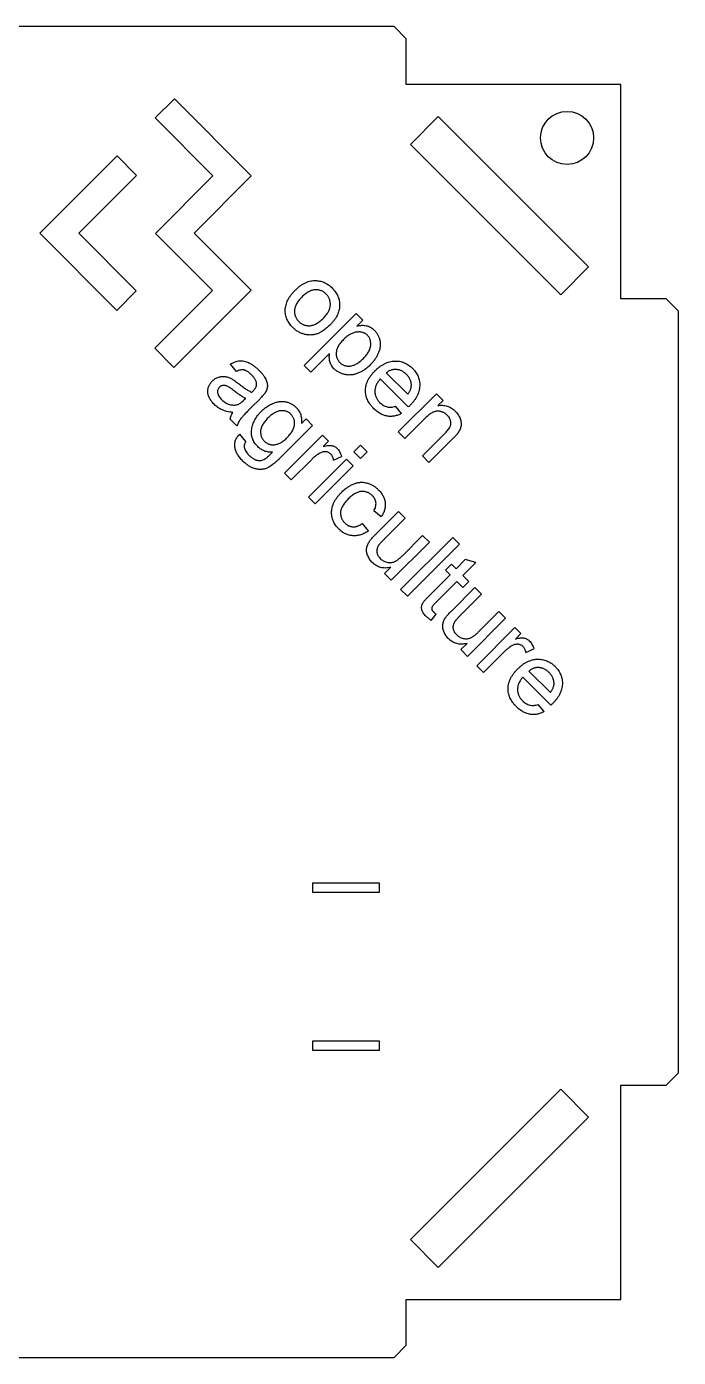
# Model space of a CAD drawing. Header units: millimetres. Extents: x -259 to 644, y -180 to 116.
# Drawn here: x 226.9 to 281.4, y -55.6 to 55.6 of the extents above; entities that cross this region are included whole.
import ezdxf

# ---------------------------------------------------------------- set-up
doc = ezdxf.new("R2010")
doc.units = ezdxf.units.MM

msp = doc.modelspace()

# ---------------------------------------------------------------- linework, layer by layer
at = {"color": 7, "linetype": 'Continuous', "lineweight": 25}
for p, q in [((257.65, 55.63), (193.96, 55.63)), ((258.67, 54.61), (257.65, 55.63)), ((258.67, 50.8), (258.67, 54.61)), ((276.61, 50.8), (258.67, 50.8)), ((276.61, 32.86), (276.61, 50.8)), ((237.66, 47.99), (239.27, 49.6)), ((239.27, 49.6), (245.71, 43.15)), ((242.5, 43.14), (237.66, 47.99)), ((261.35, 48.12), (259.02, 45.78)), ((273.92, 35.54), (261.35, 48.12)), ((259.02, 45.78), (271.59, 33.21)), ((228.02, 38.35), (234.48, 44.81)), ((234.48, 44.81), (236.1, 43.19)), ((236.1, 43.19), (231.27, 38.35)), ((237.69, 38.33), (242.5, 43.14)), ((245.71, 43.15), (240.92, 38.36)), ((234.47, 31.9), (228.02, 38.35)), ((231.27, 38.35), (236.09, 33.53)), ((242.46, 33.56), (237.69, 38.33)), ((240.92, 38.36), (245.7, 33.58)), ((271.59, 33.21), (273.92, 35.54)), ((236.09, 33.53), (234.47, 31.9)), ((237.63, 28.74), (242.46, 33.56)), ((245.7, 33.58), (239.24, 27.13)), ((280.42, 32.86), (276.61, 32.86)), ((281.43, 31.85), (280.42, 32.86)), ((254.48, 31.65), (250.12, 27.29)), ((255.04, 31.09), (254.48, 31.65)), ((281.43, -31.85), (281.43, 31.85)), ((254.54, 30.58), (255.04, 31.09)), ((239.24, 27.13), (237.63, 28.74)), ((250.68, 26.73), (252.26, 28.3)), ((243.95, 27.4), (244.45, 26.78)), ((250.12, 27.29), (250.68, 26.73)), ((256.5, 26.17), (258.84, 23.83)), ((258.79, 24.89), (257, 26.67)), ((245.24, 24.55), (245.07, 24.39)), ((245.73, 23.81), (246.41, 24.49)), ((261.19, 24.94), (258, 21.76)), ((261.75, 24.38), (261.19, 24.94)), ((258.27, 23.28), (257.77, 23.89)), ((261.3, 23.94), (261.75, 24.38)), ((243.95, 22.81), (244.51, 22.26)), ((248.13, 19.58), (250.84, 22.29)), ((250.29, 22.85), (249.9, 22.46)), ((250.84, 22.29), (250.29, 22.85)), ((258.56, 21.2), (260.27, 22.91)), ((245.26, 20.95), (244.75, 21.56)), ((251.66, 21.47), (248.48, 18.29)), ((252.17, 20.97), (251.66, 21.47)), ((258, 21.76), (258.56, 21.2)), ((261.92, 21.65), (260.02, 19.75)), ((251.72, 20.53), (252.17, 20.97)), ((254.85, 20.63), (254.29, 20.08)), ((254.29, 20.08), (254.85, 19.52)), ((255.41, 20.08), (254.85, 20.63)), ((254.85, 19.52), (255.41, 20.08)), ((260.57, 19.19), (262.52, 21.14)), ((249.04, 17.73), (250.73, 19.42)), ((253.67, 19.46), (250.49, 16.28)), ((252.59, 19.39), (253.25, 19.7)), ((254.23, 18.9), (253.67, 19.46)), ((260.02, 19.75), (260.57, 19.19)), ((248.48, 18.29), (249.04, 17.73)), ((251.05, 15.72), (254.23, 18.9)), ((250.49, 16.28), (251.05, 15.72)), ((255.96, 15.16), (256.58, 14.66)), ((258.03, 15.1), (256.07, 13.14)), ((256.86, 12.81), (258.59, 14.54)), ((258.59, 14.54), (258.03, 15.1)), ((255.52, 13.48), (255.01, 14.1)), ((257.42, 9.35), (260.6, 12.53)), ((262.56, 12.92), (258.2, 8.56)), ((260.04, 13.09), (258.37, 11.42)), ((258.76, 8.01), (263.12, 12.36)), ((260.6, 12.53), (260.04, 13.09)), ((263.12, 12.36), (262.56, 12.92)), ((257.38, 10.43), (256.86, 9.91)), ((262.45, 10.69), (261.94, 10.19)), ((261.94, 10.19), (262.34, 9.79)), ((262.84, 10.3), (262.45, 10.69)), ((263.61, 11.07), (262.84, 10.3)), ((263.4, 9.74), (264.49, 10.83)), ((264.49, 10.83), (263.61, 11.07)), ((256.86, 9.91), (257.42, 9.35)), ((262.34, 9.79), (260.55, 8.01)), ((261.09, 7.43), (262.89, 9.24)), ((262.89, 9.24), (263.4, 8.73)), ((263.9, 9.24), (263.4, 9.74)), ((263.4, 8.73), (263.9, 9.24)), ((258.2, 8.56), (258.76, 8.01)), ((264.4, 8.73), (262.44, 6.77)), ((263.23, 6.44), (264.96, 8.17)), ((264.96, 8.17), (264.4, 8.73)), ((266.41, 6.72), (264.74, 5.05)), ((266.97, 6.16), (266.41, 6.72)), ((260.76, 5.99), (261.18, 6.51)), ((263.79, 2.98), (266.97, 6.16)), ((267.76, 5.38), (264.57, 2.19)), ((268.26, 4.88), (267.76, 5.38)), ((267.81, 4.43), (268.26, 4.88)), ((263.75, 4.06), (263.23, 3.54)), ((263.23, 3.54), (263.79, 2.98)), ((268.68, 3.3), (269.34, 3.61)), ((265.13, 1.64), (266.82, 3.33)), ((264.57, 2.19), (265.13, 1.64)), ((268.43, 1.24), (270.77, -1.1)), ((270.72, -0.04), (268.93, 1.75)), ((270.2, -1.64), (269.71, -1.04)), ((250.84, -15.98), (250.84, -16.74)), ((256.43, -15.98), (250.84, -15.98)), ((256.43, -16.74), (256.43, -15.98)), ((250.84, -16.74), (256.43, -16.74)), ((256.43, -29.19), (250.84, -29.19)), ((250.84, -29.19), (250.84, -29.95)), ((250.84, -29.95), (256.43, -29.95)), ((256.43, -29.95), (256.43, -29.19)), ((280.42, -32.86), (281.43, -31.85)), ((271.59, -33.21), (259.02, -45.78)), ((273.92, -35.54), (271.59, -33.21)), ((276.61, -32.86), (280.42, -32.86)), ((276.61, -50.8), (276.61, -32.86)), ((261.35, -48.12), (273.92, -35.54)), ((259.02, -45.78), (261.35, -48.12)), ((258.67, -50.8), (276.61, -50.8)), ((258.67, -54.61), (258.67, -50.8)), ((193.96, -55.63), (257.65, -55.63)), ((257.65, -55.63), (258.67, -54.61))]:
    msp.add_line(p, q, dxfattribs=at)
msp.add_circle((272.12, 46.32), 2.22, dxfattribs=at)
for points, knots in [([(249.18, 30.47), (249.13, 30.53), (249.02, 30.63), (248.89, 30.8), (248.78, 30.98), (248.69, 31.17), (248.62, 31.35), (248.57, 31.55), (248.55, 31.75), (248.54, 31.95), (248.56, 32.16), (248.61, 32.36), (248.67, 32.57), (248.76, 32.77), (248.88, 32.98), (249.02, 33.18), (249.18, 33.38), (249.31, 33.51), (249.37, 33.58)], [0, 0, 0, 0, 0.063917, 0.125103, 0.184167, 0.242087, 0.298594, 0.354794, 0.411846, 0.469665, 0.528424, 0.587979, 0.649017, 0.712546, 0.778767, 0.848339, 0.922072, 1, 1, 1, 1]), ([(249.37, 33.58), (249.44, 33.64), (249.58, 33.78), (249.8, 33.96), (250.02, 34.1), (250.25, 34.22), (250.47, 34.31), (250.7, 34.37), (250.92, 34.4), (251.07, 34.4), (251.15, 34.39)], [0, 0, 0, 0, 0.148743, 0.287828, 0.419547, 0.543761, 0.661832, 0.776707, 0.888407, 1, 1, 1, 1]), ([(251.97, 33.27), (251.94, 33.3), (251.87, 33.36), (251.77, 33.44), (251.66, 33.5), (251.55, 33.55), (251.43, 33.59), (251.3, 33.61), (251.18, 33.63), (251.04, 33.63), (250.91, 33.61), (250.77, 33.58), (250.63, 33.53), (250.49, 33.46), (250.35, 33.37), (250.21, 33.27), (250.07, 33.15), (249.98, 33.06), (249.93, 33.02)], [0, 0, 0, 0, 0.057572, 0.113525, 0.16803, 0.221442, 0.274791, 0.328993, 0.38456, 0.441418, 0.500218, 0.560953, 0.623845, 0.690365, 0.760623, 0.835647, 0.915291, 1, 1, 1, 1]), ([(251.15, 34.39), (251.21, 34.39), (251.33, 34.38), (251.51, 34.34), (251.69, 34.29), (251.86, 34.22), (252.02, 34.13), (252.18, 34.03), (252.33, 33.91), (252.43, 33.82), (252.47, 33.77)], [0, 0, 0, 0, 0.124302, 0.246336, 0.367599, 0.489098, 0.612371, 0.737766, 0.866431, 1, 1, 1, 1]), ([(252.47, 33.77), (252.52, 33.72), (252.62, 33.61), (252.75, 33.44), (252.86, 33.27), (252.95, 33.08), (253.02, 32.9), (253.07, 32.7), (253.09, 32.5), (253.1, 32.3), (253.08, 32.09), (253.04, 31.89), (252.98, 31.68), (252.89, 31.48), (252.78, 31.28), (252.65, 31.09), (252.5, 30.9), (252.38, 30.78), (252.32, 30.71)], [0, 0, 0, 0, 0.064148, 0.125517, 0.185171, 0.243479, 0.301291, 0.358638, 0.417072, 0.476329, 0.536519, 0.596593, 0.65777, 0.720728, 0.785986, 0.853812, 0.925134, 1, 1, 1, 1]), ([(249.93, 33.02), (249.89, 32.97), (249.8, 32.88), (249.68, 32.74), (249.58, 32.6), (249.49, 32.46), (249.42, 32.32), (249.37, 32.18), (249.34, 32.04), (249.32, 31.9), (249.32, 31.77), (249.33, 31.64), (249.36, 31.52), (249.4, 31.4), (249.45, 31.29), (249.51, 31.18), (249.59, 31.07), (249.65, 31.01), (249.68, 30.98)], [0, 0, 0, 0, 0.085097, 0.164606, 0.239503, 0.309642, 0.37605, 0.439316, 0.500402, 0.559102, 0.616243, 0.671376, 0.725487, 0.778745, 0.832255, 0.886667, 0.942526, 1, 1, 1, 1]), ([(251.74, 31.25), (251.78, 31.29), (251.86, 31.38), (251.98, 31.52), (252.08, 31.66), (252.16, 31.79), (252.23, 31.93), (252.27, 32.07), (252.31, 32.21), (252.32, 32.34), (252.32, 32.48), (252.31, 32.6), (252.29, 32.73), (252.25, 32.85), (252.2, 32.96), (252.14, 33.07), (252.06, 33.17), (252, 33.23), (251.97, 33.27)], [0, 0, 0, 0, 0.083105, 0.161625, 0.235488, 0.305082, 0.370932, 0.434377, 0.495152, 0.555043, 0.613396, 0.669678, 0.724129, 0.778165, 0.832455, 0.88662, 0.942226, 1, 1, 1, 1]), ([(249.68, 30.98), (249.71, 30.94), (249.77, 30.88), (249.88, 30.81), (249.99, 30.74), (250.1, 30.69), (250.22, 30.66), (250.34, 30.63), (250.47, 30.62), (250.61, 30.62), (250.74, 30.64), (250.88, 30.67), (251.02, 30.73), (251.16, 30.8), (251.3, 30.88), (251.45, 30.99), (251.59, 31.11), (251.69, 31.2), (251.74, 31.25)], [0, 0, 0, 0, 0.056523, 0.111526, 0.165405, 0.218028, 0.271137, 0.324849, 0.379912, 0.436632, 0.495316, 0.555676, 0.618956, 0.686371, 0.757016, 0.832923, 0.913948, 1, 1, 1, 1]), ([(252.32, 30.71), (252.27, 30.67), (252.17, 30.57), (252.02, 30.44), (251.88, 30.32), (251.74, 30.22), (251.59, 30.13), (251.46, 30.05), (251.32, 29.98), (251.19, 29.93), (251.05, 29.9), (250.92, 29.87), (250.79, 29.85), (250.65, 29.84), (250.52, 29.85), (250.39, 29.86), (250.25, 29.88), (250.07, 29.93), (249.86, 30), (249.61, 30.13), (249.38, 30.28), (249.25, 30.41), (249.18, 30.47)], [0, 0, 0, 0, 0.058698, 0.114042, 0.166463, 0.216071, 0.262728, 0.306876, 0.348818, 0.388675, 0.427002, 0.46511, 0.502535, 0.539692, 0.577048, 0.61431, 0.652436, 0.690862, 0.76791, 0.844221, 0.92114, 1, 1, 1, 1]), ([(255.42, 29.82), (255.39, 29.84), (255.34, 29.9), (255.24, 29.96), (255.14, 30.01), (255.04, 30.05), (254.92, 30.08), (254.8, 30.1), (254.68, 30.1), (254.54, 30.09), (254.4, 30.07), (254.27, 30.04), (254.13, 29.98), (253.99, 29.91), (253.84, 29.83), (253.7, 29.72), (253.56, 29.6), (253.47, 29.52), (253.42, 29.47)], [0, 0, 0, 0, 0.050444, 0.099952, 0.149303, 0.199282, 0.250831, 0.304376, 0.360545, 0.420245, 0.482114, 0.545406, 0.611336, 0.680764, 0.753935, 0.830984, 0.91292, 1, 1, 1, 1]), ([(254.54, 30.58), (254.61, 30.6), (254.75, 30.63), (254.96, 30.66), (255.15, 30.65), (255.33, 30.63), (255.51, 30.58), (255.68, 30.5), (255.84, 30.4), (255.93, 30.31), (255.98, 30.26)], [0, 0, 0, 0, 0.142752, 0.274991, 0.399104, 0.515806, 0.629763, 0.74682, 0.869311, 1, 1, 1, 1]), ([(255.98, 30.26), (256.01, 30.23), (256.08, 30.16), (256.16, 30.06), (256.24, 29.95), (256.3, 29.84), (256.36, 29.73), (256.4, 29.61), (256.44, 29.49), (256.47, 29.36), (256.48, 29.23), (256.49, 29.11), (256.49, 28.98), (256.48, 28.85), (256.46, 28.72), (256.43, 28.59), (256.38, 28.45), (256.31, 28.28), (256.21, 28.06), (256.05, 27.81), (255.87, 27.56), (255.72, 27.42), (255.65, 27.34)], [0, 0, 0, 0, 0.041203, 0.081467, 0.120975, 0.160015, 0.19849, 0.236878, 0.27539, 0.314119, 0.353124, 0.391859, 0.430776, 0.470125, 0.510115, 0.550945, 0.593136, 0.636047, 0.723881, 0.813411, 0.905206, 1, 1, 1, 1]), ([(253.42, 29.47), (253.38, 29.42), (253.29, 29.33), (253.17, 29.19), (253.07, 29.05), (252.98, 28.92), (252.92, 28.78), (252.86, 28.65), (252.83, 28.52), (252.81, 28.39), (252.81, 28.27), (252.81, 28.15), (252.83, 28.03), (252.86, 27.93), (252.91, 27.82), (252.96, 27.73), (253.03, 27.63), (253.08, 27.58), (253.1, 27.55)], [0, 0, 0, 0, 0.08984, 0.173759, 0.252048, 0.32508, 0.394029, 0.45878, 0.520013, 0.579323, 0.636061, 0.690475, 0.743136, 0.794214, 0.844878, 0.895855, 0.947393, 1, 1, 1, 1]), ([(255.09, 27.89), (255.13, 27.94), (255.22, 28.03), (255.34, 28.17), (255.44, 28.31), (255.52, 28.44), (255.59, 28.58), (255.64, 28.71), (255.68, 28.84), (255.7, 28.97), (255.71, 29.1), (255.7, 29.22), (255.68, 29.34), (255.65, 29.44), (255.61, 29.55), (255.56, 29.64), (255.5, 29.74), (255.44, 29.79), (255.42, 29.82)], [0, 0, 0, 0, 0.088589, 0.171833, 0.249457, 0.322939, 0.391793, 0.456973, 0.519382, 0.579517, 0.63742, 0.692556, 0.745354, 0.796638, 0.847154, 0.897673, 0.948028, 1, 1, 1, 1]), ([(252.62, 27.03), (252.58, 27.07), (252.5, 27.16), (252.4, 27.31), (252.32, 27.46), (252.27, 27.63), (252.24, 27.8), (252.23, 27.97), (252.23, 28.14), (252.25, 28.25), (252.26, 28.3)], [0, 0, 0, 0, 0.132584, 0.259373, 0.384368, 0.509557, 0.634315, 0.757395, 0.878203, 1, 1, 1, 1]), ([(253.1, 27.55), (253.13, 27.52), (253.19, 27.47), (253.28, 27.4), (253.38, 27.35), (253.49, 27.3), (253.6, 27.28), (253.72, 27.25), (253.84, 27.25), (253.97, 27.25), (254.1, 27.27), (254.24, 27.31), (254.37, 27.36), (254.51, 27.43), (254.65, 27.52), (254.8, 27.63), (254.94, 27.75), (255.04, 27.84), (255.09, 27.89)], [0, 0, 0, 0, 0.052073, 0.103097, 0.153325, 0.203136, 0.254125, 0.306368, 0.360644, 0.417574, 0.47702, 0.538803, 0.603778, 0.672846, 0.746409, 0.825605, 0.909656, 1, 1, 1, 1]), ([(243.95, 27.4), (244.02, 27.44), (244.14, 27.51), (244.34, 27.6), (244.53, 27.66), (244.72, 27.69), (244.91, 27.69), (245.11, 27.67), (245.31, 27.61), (245.52, 27.52), (245.73, 27.41), (245.94, 27.26), (246.14, 27.1), (246.28, 26.97), (246.34, 26.9)], [0, 0, 0, 0, 0.085106, 0.164334, 0.238081, 0.308283, 0.378105, 0.450848, 0.528549, 0.612377, 0.70145, 0.795476, 0.894773, 1, 1, 1, 1]), ([(245.74, 26.5), (245.71, 26.53), (245.65, 26.58), (245.57, 26.66), (245.48, 26.73), (245.4, 26.78), (245.32, 26.83), (245.25, 26.87), (245.17, 26.9), (245.08, 26.93), (244.95, 26.94), (244.79, 26.92), (244.62, 26.87), (244.51, 26.81), (244.45, 26.78)], [0, 0, 0, 0, 0.085169, 0.164526, 0.23825, 0.306568, 0.370591, 0.429568, 0.48447, 0.53559, 0.637203, 0.745721, 0.865335, 1, 1, 1, 1]), ([(246.34, 26.9), (246.41, 26.84), (246.53, 26.71), (246.69, 26.52), (246.82, 26.33), (246.92, 26.15), (246.99, 25.98), (247.03, 25.82), (247.06, 25.67), (247.06, 25.53), (247.03, 25.39), (246.99, 25.26), (246.94, 25.12), (246.88, 25.04), (246.86, 24.99)], [0, 0, 0, 0, 0.127694, 0.243353, 0.347727, 0.441816, 0.526583, 0.602845, 0.672134, 0.735791, 0.797791, 0.861774, 0.928538, 1, 1, 1, 1]), ([(255.65, 27.34), (255.57, 27.26), (255.41, 27.11), (255.16, 26.92), (254.89, 26.76), (254.66, 26.66), (254.47, 26.59), (254.33, 26.55), (254.19, 26.52), (254.06, 26.51), (253.92, 26.5), (253.78, 26.5), (253.65, 26.52), (253.47, 26.55), (253.26, 26.62), (253.02, 26.72), (252.81, 26.86), (252.68, 26.97), (252.62, 27.03)], [0, 0, 0, 0, 0.097925, 0.191646, 0.282512, 0.371144, 0.414575, 0.456775, 0.498077, 0.538595, 0.578616, 0.618597, 0.658265, 0.698162, 0.77647, 0.85204, 0.925885, 1, 1, 1, 1]), ([(255.93, 23.72), (255.87, 23.78), (255.77, 23.89), (255.63, 24.07), (255.51, 24.25), (255.41, 24.44), (255.34, 24.64), (255.29, 24.84), (255.26, 25.04), (255.26, 25.24), (255.27, 25.45), (255.31, 25.66), (255.38, 25.86), (255.46, 26.06), (255.58, 26.26), (255.71, 26.46), (255.87, 26.66), (255.99, 26.78), (256.05, 26.84)], [0, 0, 0, 0, 0.067349, 0.131656, 0.193072, 0.252501, 0.310702, 0.368226, 0.425476, 0.483439, 0.542056, 0.60114, 0.661029, 0.722861, 0.787419, 0.854501, 0.925347, 1, 1, 1, 1]), ([(256.05, 26.84), (256.11, 26.91), (256.24, 27.03), (256.44, 27.19), (256.65, 27.33), (256.85, 27.45), (257.06, 27.54), (257.27, 27.61), (257.48, 27.65), (257.69, 27.67), (257.9, 27.67), (258.11, 27.65), (258.3, 27.6), (258.5, 27.53), (258.68, 27.44), (258.86, 27.33), (259.03, 27.2), (259.14, 27.1), (259.2, 27.05)], [0, 0, 0, 0, 0.077019, 0.149548, 0.218714, 0.284923, 0.348159, 0.409728, 0.469839, 0.529421, 0.588276, 0.64579, 0.702469, 0.75939, 0.816748, 0.875621, 0.936482, 1, 1, 1, 1]), ([(258.69, 26.55), (258.66, 26.58), (258.6, 26.63), (258.5, 26.71), (258.4, 26.78), (258.29, 26.84), (258.19, 26.89), (258.08, 26.92), (257.96, 26.95), (257.85, 26.96), (257.73, 26.97), (257.62, 26.96), (257.51, 26.94), (257.4, 26.91), (257.3, 26.87), (257.19, 26.82), (257.09, 26.75), (257.03, 26.7), (257, 26.67)], [0, 0, 0, 0, 0.068917, 0.135551, 0.199737, 0.262622, 0.324497, 0.386093, 0.447413, 0.509197, 0.570922, 0.630837, 0.690156, 0.749787, 0.809726, 0.87092, 0.934593, 1, 1, 1, 1]), ([(259.2, 27.05), (259.25, 26.99), (259.35, 26.89), (259.47, 26.72), (259.58, 26.55), (259.67, 26.37), (259.73, 26.18), (259.78, 25.99), (259.8, 25.79), (259.8, 25.58), (259.78, 25.37), (259.74, 25.17), (259.67, 24.96), (259.58, 24.76), (259.47, 24.56), (259.33, 24.36), (259.17, 24.16), (259.05, 24.03), (258.99, 23.97)], [0, 0, 0, 0, 0.062833, 0.122965, 0.181629, 0.238832, 0.295294, 0.352167, 0.409491, 0.468424, 0.528358, 0.588554, 0.650248, 0.713671, 0.780262, 0.849536, 0.922652, 1, 1, 1, 1]), ([(242.59, 24.06), (242.55, 24.1), (242.47, 24.19), (242.37, 24.31), (242.28, 24.44), (242.21, 24.57), (242.15, 24.7), (242.11, 24.83), (242.08, 24.96), (242.07, 25.09), (242.07, 25.22), (242.09, 25.34), (242.11, 25.46), (242.15, 25.58), (242.21, 25.69), (242.28, 25.8), (242.36, 25.91), (242.42, 25.97), (242.45, 26.01)], [0, 0, 0, 0, 0.078668, 0.152594, 0.222863, 0.289895, 0.354043, 0.415825, 0.476257, 0.535647, 0.59403, 0.651213, 0.707464, 0.763721, 0.820383, 0.878679, 0.938165, 1, 1, 1, 1]), ([(242.45, 26.01), (242.49, 26.04), (242.56, 26.11), (242.69, 26.2), (242.83, 26.28), (242.97, 26.33), (243.12, 26.36), (243.26, 26.38), (243.4, 26.39), (243.55, 26.37), (243.69, 26.34), (243.82, 26.29), (243.96, 26.24), (244.05, 26.19), (244.09, 26.17)], [0, 0, 0, 0, 0.090112, 0.177281, 0.262877, 0.348059, 0.432222, 0.513208, 0.593481, 0.672827, 0.752511, 0.833621, 0.91551, 1, 1, 1, 1]), ([(244.22, 25.21), (244.17, 25.26), (244.06, 25.34), (243.92, 25.44), (243.79, 25.51), (243.69, 25.57), (243.59, 25.61), (243.5, 25.63), (243.41, 25.63), (243.33, 25.63), (243.25, 25.61), (243.17, 25.58), (243.1, 25.53), (243.06, 25.5), (243.04, 25.48)], [0, 0, 0, 0, 0.157179, 0.290109, 0.398882, 0.483917, 0.555629, 0.624345, 0.689665, 0.753686, 0.816545, 0.877604, 0.938134, 1, 1, 1, 1]), ([(244.09, 26.17), (244.13, 26.15), (244.21, 26.1), (244.33, 26.01), (244.48, 25.91), (244.58, 25.83), (244.63, 25.79)], [0, 0, 0, 0, 0.18881, 0.417458, 0.688497, 1, 1, 1, 1]), ([(244.63, 25.79), (244.69, 25.75), (244.8, 25.66), (244.96, 25.54), (245.11, 25.43), (245.26, 25.33), (245.39, 25.25), (245.51, 25.17), (245.63, 25.11), (245.7, 25.07), (245.74, 25.05)], [0, 0, 0, 0, 0.161961, 0.31289, 0.454014, 0.584335, 0.703729, 0.812669, 0.911079, 1, 1, 1, 1]), ([(246.15, 25.75), (246.15, 25.78), (246.14, 25.84), (246.12, 25.94), (246.08, 26.03), (246.04, 26.12), (245.98, 26.22), (245.91, 26.31), (245.83, 26.41), (245.77, 26.47), (245.74, 26.5)], [0, 0, 0, 0, 0.10497, 0.21464, 0.328561, 0.446665, 0.573274, 0.706537, 0.848573, 1, 1, 1, 1]), ([(245.87, 25.18), (245.89, 25.2), (245.94, 25.25), (246, 25.33), (246.05, 25.4), (246.09, 25.47), (246.12, 25.54), (246.14, 25.61), (246.16, 25.68), (246.15, 25.73), (246.15, 25.75)], [0, 0, 0, 0, 0.157694, 0.30275, 0.438168, 0.564705, 0.681763, 0.791831, 0.896524, 1, 1, 1, 1]), ([(256.5, 26.17), (256.46, 26.13), (256.39, 26.05), (256.3, 25.92), (256.22, 25.79), (256.15, 25.66), (256.1, 25.53), (256.07, 25.39), (256.05, 25.26), (256.04, 25.13), (256.05, 25), (256.07, 24.88), (256.1, 24.76), (256.14, 24.64), (256.2, 24.53), (256.27, 24.42), (256.35, 24.31), (256.41, 24.25), (256.44, 24.21)], [0, 0, 0, 0, 0.076544, 0.14975, 0.218877, 0.285093, 0.348758, 0.410223, 0.470846, 0.530375, 0.589524, 0.646869, 0.704273, 0.760838, 0.818485, 0.876946, 0.93729, 1, 1, 1, 1]), ([(259.1, 25.61), (259.1, 25.65), (259.09, 25.74), (259.08, 25.86), (259.04, 25.99), (259, 26.11), (258.94, 26.22), (258.87, 26.34), (258.79, 26.44), (258.72, 26.51), (258.69, 26.55)], [0, 0, 0, 0, 0.123705, 0.245276, 0.365222, 0.485953, 0.60841, 0.734801, 0.864924, 1, 1, 1, 1]), ([(258.79, 24.89), (258.81, 24.92), (258.86, 24.98), (258.92, 25.07), (258.97, 25.16), (259.02, 25.25), (259.05, 25.34), (259.08, 25.43), (259.09, 25.52), (259.09, 25.58), (259.1, 25.61)], [0, 0, 0, 0, 0.148165, 0.289694, 0.422377, 0.548462, 0.667394, 0.782966, 0.892721, 1, 1, 1, 1]), ([(243.04, 25.48), (243.01, 25.45), (242.96, 25.39), (242.9, 25.27), (242.88, 25.15), (242.88, 25.01), (242.92, 24.87), (242.99, 24.72), (243.09, 24.58), (243.18, 24.49), (243.22, 24.44)], [0, 0, 0, 0, 0.106191, 0.208708, 0.313361, 0.426462, 0.548004, 0.681596, 0.831457, 1, 1, 1, 1]), ([(245.24, 24.55), (245.2, 24.56), (245.13, 24.6), (245.03, 24.66), (244.91, 24.72), (244.79, 24.8), (244.66, 24.89), (244.52, 24.99), (244.37, 25.1), (244.27, 25.17), (244.22, 25.21)], [0, 0, 0, 0, 0.091169, 0.192402, 0.302457, 0.421923, 0.552321, 0.691338, 0.841219, 1, 1, 1, 1]), ([(245.74, 25.05), (245.75, 25.07), (245.78, 25.09), (245.82, 25.13), (245.85, 25.16), (245.86, 25.17), (245.87, 25.18)], [0, 0, 0, 0, 0.35568, 0.644278, 0.859095, 1, 1, 1, 1]), ([(246.86, 24.99), (246.83, 24.96), (246.78, 24.89), (246.68, 24.78), (246.56, 24.64), (246.46, 24.54), (246.41, 24.49)], [0, 0, 0, 0, 0.171461, 0.394486, 0.669995, 1, 1, 1, 1]), ([(244.17, 23.37), (244.09, 23.38), (243.92, 23.4), (243.68, 23.45), (243.46, 23.51), (243.26, 23.59), (243.08, 23.68), (242.91, 23.79), (242.74, 23.92), (242.64, 24.01), (242.59, 24.06)], [0, 0, 0, 0, 0.149631, 0.288282, 0.415682, 0.534026, 0.647897, 0.762563, 0.879642, 1, 1, 1, 1]), ([(243.22, 24.44), (243.27, 24.39), (243.37, 24.3), (243.53, 24.19), (243.7, 24.1), (243.88, 24.04), (244.05, 24), (244.23, 23.99), (244.39, 23.99), (244.49, 24.02), (244.55, 24.03)], [0, 0, 0, 0, 0.140553, 0.275516, 0.406786, 0.536132, 0.661649, 0.779376, 0.890775, 1, 1, 1, 1]), ([(243.95, 22.81), (243.96, 22.86), (243.97, 22.96), (244.02, 23.11), (244.09, 23.24), (244.15, 23.33), (244.17, 23.37)], [0, 0, 0, 0, 0.245651, 0.491848, 0.74177, 1, 1, 1, 1]), ([(245.73, 23.81), (245.67, 23.75), (245.56, 23.64), (245.4, 23.48), (245.27, 23.34), (245.15, 23.21), (245.04, 23.1), (244.95, 22.99), (244.88, 22.91), (244.8, 22.81), (244.72, 22.7), (244.64, 22.56), (244.57, 22.41), (244.53, 22.31), (244.51, 22.26)], [0, 0, 0, 0, 0.121744, 0.232308, 0.332328, 0.421205, 0.50015, 0.567993, 0.625354, 0.671656, 0.753768, 0.835272, 0.91738, 1, 1, 1, 1]), ([(244.55, 24.03), (244.59, 24.04), (244.67, 24.07), (244.8, 24.15), (244.94, 24.26), (245.02, 24.34), (245.07, 24.39)], [0, 0, 0, 0, 0.201655, 0.433631, 0.697639, 1, 1, 1, 1]), ([(246.25, 20.52), (246.2, 20.57), (246.1, 20.67), (245.98, 20.84), (245.88, 21.01), (245.8, 21.19), (245.75, 21.38), (245.72, 21.57), (245.72, 21.77), (245.74, 21.97), (245.78, 22.17), (245.83, 22.37), (245.91, 22.56), (246, 22.75), (246.1, 22.93), (246.23, 23.11), (246.37, 23.28), (246.47, 23.39), (246.52, 23.45)], [0, 0, 0, 0, 0.065867, 0.128685, 0.189084, 0.247609, 0.305854, 0.364102, 0.423069, 0.484676, 0.54689, 0.608985, 0.671393, 0.734415, 0.798163, 0.863503, 0.9308, 1, 1, 1, 1]), ([(246.52, 23.45), (246.6, 23.52), (246.75, 23.66), (246.99, 23.84), (247.25, 24), (247.47, 24.11), (247.65, 24.18), (247.78, 24.22), (247.92, 24.25), (248.05, 24.28), (248.18, 24.29), (248.31, 24.29), (248.43, 24.29), (248.56, 24.27), (248.69, 24.24), (248.81, 24.21), (248.93, 24.16), (249.04, 24.1), (249.15, 24.04), (249.26, 23.96), (249.37, 23.88), (249.43, 23.81), (249.46, 23.78)], [0, 0, 0, 0, 0.094889, 0.186845, 0.276296, 0.364827, 0.408275, 0.450178, 0.491047, 0.531067, 0.570434, 0.609344, 0.647782, 0.686225, 0.724378, 0.762475, 0.800601, 0.839164, 0.877937, 0.917607, 0.958335, 1, 1, 1, 1]), ([(249.02, 23.22), (248.99, 23.25), (248.94, 23.3), (248.84, 23.37), (248.75, 23.42), (248.64, 23.46), (248.53, 23.49), (248.42, 23.51), (248.3, 23.52), (248.17, 23.51), (248.05, 23.5), (247.92, 23.46), (247.79, 23.41), (247.65, 23.34), (247.52, 23.26), (247.39, 23.16), (247.25, 23.05), (247.17, 22.97), (247.12, 22.93)], [0, 0, 0, 0, 0.05397, 0.106282, 0.15763, 0.209055, 0.26168, 0.314666, 0.37028, 0.428289, 0.488489, 0.550642, 0.615318, 0.683127, 0.755581, 0.832213, 0.913396, 1, 1, 1, 1]), ([(249.46, 23.78), (249.51, 23.74), (249.59, 23.65), (249.69, 23.5), (249.78, 23.35), (249.84, 23.19), (249.89, 23.01), (249.91, 22.84), (249.91, 22.65), (249.9, 22.52), (249.9, 22.46)], [0, 0, 0, 0, 0.127411, 0.251224, 0.371451, 0.491533, 0.613231, 0.736879, 0.86552, 1, 1, 1, 1]), ([(258.27, 23.28), (258.22, 23.26), (258.12, 23.21), (257.97, 23.15), (257.83, 23.1), (257.68, 23.07), (257.53, 23.05), (257.38, 23.04), (257.23, 23.04), (257.08, 23.06), (256.93, 23.1), (256.78, 23.14), (256.63, 23.2), (256.49, 23.28), (256.35, 23.37), (256.2, 23.47), (256.06, 23.59), (255.97, 23.68), (255.93, 23.72)], [0, 0, 0, 0, 0.063569, 0.125054, 0.184918, 0.244012, 0.302255, 0.360345, 0.418404, 0.477229, 0.536985, 0.597496, 0.658795, 0.722217, 0.787735, 0.855726, 0.926092, 1, 1, 1, 1]), ([(256.44, 24.21), (256.49, 24.17), (256.58, 24.08), (256.74, 23.97), (256.9, 23.89), (257.06, 23.83), (257.23, 23.8), (257.41, 23.8), (257.59, 23.83), (257.71, 23.87), (257.77, 23.89)], [0, 0, 0, 0, 0.137043, 0.264653, 0.386741, 0.503854, 0.62031, 0.73976, 0.86545, 1, 1, 1, 1]), ([(258.99, 23.97), (258.97, 23.95), (258.92, 23.9), (258.87, 23.85), (258.84, 23.83)], [0, 0, 0, 0, 0.414608, 1, 1, 1, 1]), ([(262.12, 23.12), (262.09, 23.15), (262.03, 23.2), (261.94, 23.27), (261.85, 23.33), (261.75, 23.38), (261.65, 23.42), (261.55, 23.45), (261.44, 23.47), (261.33, 23.48), (261.21, 23.48), (261.09, 23.46), (260.96, 23.41), (260.83, 23.35), (260.7, 23.27), (260.56, 23.17), (260.41, 23.04), (260.32, 22.95), (260.27, 22.91)], [0, 0, 0, 0, 0.05474, 0.107494, 0.159432, 0.210592, 0.261398, 0.312429, 0.36439, 0.41773, 0.472461, 0.530716, 0.592905, 0.660261, 0.734487, 0.815792, 0.903972, 1, 1, 1, 1]), ([(261.3, 23.94), (261.37, 23.95), (261.51, 23.97), (261.71, 23.98), (261.9, 23.95), (262.09, 23.91), (262.27, 23.83), (262.45, 23.74), (262.62, 23.62), (262.72, 23.52), (262.77, 23.47)], [0, 0, 0, 0, 0.128951, 0.252973, 0.373396, 0.492638, 0.612688, 0.736276, 0.865056, 1, 1, 1, 1]), ([(262.77, 23.47), (262.82, 23.42), (262.9, 23.33), (263.01, 23.18), (263.11, 23.03), (263.18, 22.86), (263.23, 22.7), (263.26, 22.54), (263.27, 22.39), (263.26, 22.24), (263.22, 22.1), (263.17, 21.96), (263.1, 21.82), (263.05, 21.73), (263.02, 21.69)], [0, 0, 0, 0, 0.096432, 0.190028, 0.28182, 0.372899, 0.460187, 0.541381, 0.618426, 0.691795, 0.765068, 0.840083, 0.918225, 1, 1, 1, 1]), ([(247.12, 22.93), (247.07, 22.88), (246.98, 22.78), (246.86, 22.64), (246.75, 22.5), (246.67, 22.36), (246.59, 22.22), (246.54, 22.09), (246.5, 21.96), (246.48, 21.83), (246.48, 21.71), (246.49, 21.59), (246.51, 21.47), (246.54, 21.36), (246.58, 21.26), (246.64, 21.16), (246.71, 21.07), (246.76, 21.01), (246.79, 20.98)], [0, 0, 0, 0, 0.09101, 0.17615, 0.255236, 0.328587, 0.397193, 0.46159, 0.522212, 0.580132, 0.635479, 0.688554, 0.740729, 0.791381, 0.842169, 0.893307, 0.946116, 1, 1, 1, 1]), ([(248.72, 21.29), (248.77, 21.33), (248.85, 21.42), (248.97, 21.56), (249.07, 21.69), (249.15, 21.83), (249.22, 21.96), (249.27, 22.1), (249.3, 22.23), (249.32, 22.36), (249.32, 22.49), (249.32, 22.61), (249.3, 22.73), (249.27, 22.84), (249.22, 22.94), (249.17, 23.04), (249.1, 23.14), (249.05, 23.19), (249.02, 23.22)], [0, 0, 0, 0, 0.086689, 0.167491, 0.243906, 0.316245, 0.383866, 0.448834, 0.51089, 0.570764, 0.628881, 0.684679, 0.738386, 0.790804, 0.842533, 0.894012, 0.946467, 1, 1, 1, 1]), ([(261.92, 21.65), (261.97, 21.7), (262.06, 21.79), (262.18, 21.94), (262.27, 22.07), (262.34, 22.19), (262.38, 22.3), (262.4, 22.42), (262.41, 22.54), (262.38, 22.66), (262.35, 22.79), (262.29, 22.91), (262.21, 23.02), (262.15, 23.09), (262.12, 23.12)], [0, 0, 0, 0, 0.125533, 0.234129, 0.327094, 0.405164, 0.474844, 0.543682, 0.613556, 0.686418, 0.761263, 0.83768, 0.916901, 1, 1, 1, 1]), ([(245, 19.31), (244.95, 19.35), (244.87, 19.44), (244.75, 19.59), (244.64, 19.73), (244.55, 19.88), (244.47, 20.02), (244.41, 20.17), (244.37, 20.32), (244.33, 20.47), (244.32, 20.62), (244.32, 20.76), (244.35, 20.91), (244.39, 21.05), (244.45, 21.18), (244.53, 21.31), (244.63, 21.44), (244.71, 21.52), (244.75, 21.56)], [0, 0, 0, 0, 0.075524, 0.147988, 0.217123, 0.28342, 0.347045, 0.40854, 0.468608, 0.527724, 0.585115, 0.641568, 0.696727, 0.752944, 0.810102, 0.870024, 0.933086, 1, 1, 1, 1]), ([(246.79, 20.98), (246.82, 20.95), (246.88, 20.9), (246.97, 20.83), (247.07, 20.77), (247.18, 20.73), (247.29, 20.69), (247.4, 20.67), (247.52, 20.67), (247.64, 20.67), (247.77, 20.69), (247.9, 20.72), (248.03, 20.77), (248.17, 20.84), (248.31, 20.93), (248.44, 21.03), (248.59, 21.15), (248.68, 21.24), (248.72, 21.29)], [0, 0, 0, 0, 0.054394, 0.107062, 0.158294, 0.209563, 0.26092, 0.313269, 0.367269, 0.423522, 0.481877, 0.542587, 0.607297, 0.675484, 0.748437, 0.826609, 0.910369, 1, 1, 1, 1]), ([(263.02, 21.69), (263.01, 21.67), (262.98, 21.64), (262.94, 21.58), (262.89, 21.52), (262.83, 21.46), (262.76, 21.39), (262.69, 21.31), (262.61, 21.22), (262.55, 21.17), (262.52, 21.14)], [0, 0, 0, 0, 0.079515, 0.17013, 0.275678, 0.394386, 0.526238, 0.669757, 0.828207, 1, 1, 1, 1]), ([(245.26, 20.95), (245.23, 20.91), (245.18, 20.83), (245.13, 20.71), (245.1, 20.58), (245.11, 20.5), (245.12, 20.46)], [0, 0, 0, 0, 0.277555, 0.528551, 0.766362, 1, 1, 1, 1]), ([(245.12, 20.46), (245.13, 20.4), (245.16, 20.29), (245.25, 20.12), (245.37, 19.96), (245.46, 19.85), (245.51, 19.8)], [0, 0, 0, 0, 0.217924, 0.453424, 0.711804, 1, 1, 1, 1]), ([(247.49, 20.06), (247.43, 20.05), (247.31, 20.05), (247.14, 20.06), (246.97, 20.09), (246.81, 20.14), (246.66, 20.21), (246.52, 20.29), (246.38, 20.39), (246.29, 20.47), (246.25, 20.52)], [0, 0, 0, 0, 0.13145, 0.258182, 0.380811, 0.502297, 0.623433, 0.745773, 0.870824, 1, 1, 1, 1]), ([(246.84, 19.48), (246.86, 19.49), (246.9, 19.51), (246.96, 19.56), (247.03, 19.61), (247.1, 19.68), (247.19, 19.76), (247.28, 19.85), (247.38, 19.95), (247.46, 20.02), (247.49, 20.06)], [0, 0, 0, 0, 0.069872, 0.154554, 0.254522, 0.371181, 0.504744, 0.653787, 0.818383, 1, 1, 1, 1]), ([(252.35, 19.89), (252.32, 19.92), (252.26, 19.97), (252.16, 20.03), (252.06, 20.07), (251.94, 20.09), (251.82, 20.09), (251.7, 20.07), (251.57, 20.03), (251.49, 19.99), (251.45, 19.97)], [0, 0, 0, 0, 0.118284, 0.234785, 0.35109, 0.472603, 0.597603, 0.724666, 0.858177, 1, 1, 1, 1]), ([(251.72, 20.53), (251.8, 20.54), (251.94, 20.58), (252.13, 20.61), (252.3, 20.62), (252.44, 20.61), (252.57, 20.57), (252.68, 20.52), (252.78, 20.46), (252.84, 20.4), (252.87, 20.38)], [0, 0, 0, 0, 0.189659, 0.351368, 0.488406, 0.600965, 0.701615, 0.799895, 0.898952, 1, 1, 1, 1]), ([(252.87, 20.38), (252.91, 20.33), (253, 20.24), (253.1, 20.08), (253.19, 19.9), (253.22, 19.77), (253.25, 19.7)], [0, 0, 0, 0, 0.235779, 0.477896, 0.732141, 1, 1, 1, 1]), ([(248.13, 19.58), (248.07, 19.52), (247.96, 19.41), (247.79, 19.25), (247.63, 19.11), (247.47, 18.99), (247.33, 18.89), (247.19, 18.8), (247.06, 18.73), (246.94, 18.68), (246.83, 18.65), (246.71, 18.63), (246.59, 18.61), (246.47, 18.61), (246.35, 18.61), (246.23, 18.62), (246.1, 18.65), (245.98, 18.68), (245.85, 18.72), (245.73, 18.77), (245.6, 18.84), (245.48, 18.91), (245.36, 19), (245.24, 19.09), (245.12, 19.19), (245.04, 19.27), (245, 19.31)], [0, 0, 0, 0, 0.068405, 0.131781, 0.190186, 0.243735, 0.292164, 0.33602, 0.375429, 0.410331, 0.443056, 0.475833, 0.50841, 0.541004, 0.574059, 0.607797, 0.642361, 0.677726, 0.714069, 0.751292, 0.789411, 0.828501, 0.869144, 0.911143, 0.954616, 1, 1, 1, 1]), ([(245.51, 19.8), (245.54, 19.77), (245.6, 19.71), (245.69, 19.64), (245.78, 19.57), (245.87, 19.51), (245.95, 19.46), (246.04, 19.42), (246.12, 19.39), (246.23, 19.37), (246.37, 19.35), (246.53, 19.36), (246.69, 19.41), (246.79, 19.45), (246.84, 19.48)], [0, 0, 0, 0, 0.083429, 0.162952, 0.236926, 0.307596, 0.374169, 0.43753, 0.497245, 0.554896, 0.665759, 0.774599, 0.884897, 1, 1, 1, 1]), ([(251.45, 19.97), (251.39, 19.94), (251.26, 19.86), (251.08, 19.73), (250.9, 19.59), (250.79, 19.48), (250.73, 19.42)], [0, 0, 0, 0, 0.23826, 0.483736, 0.736379, 1, 1, 1, 1]), ([(252.59, 19.39), (252.58, 19.44), (252.56, 19.54), (252.5, 19.68), (252.44, 19.8), (252.38, 19.86), (252.35, 19.89)], [0, 0, 0, 0, 0.273331, 0.527147, 0.767135, 1, 1, 1, 1]), ([(253.24, 16.68), (253.28, 16.72), (253.37, 16.81), (253.5, 16.92), (253.63, 17.03), (253.76, 17.12), (253.9, 17.21), (254.03, 17.28), (254.17, 17.35), (254.3, 17.41), (254.44, 17.46), (254.58, 17.5), (254.72, 17.52), (254.85, 17.53), (254.99, 17.54), (255.12, 17.53), (255.26, 17.5), (255.44, 17.46), (255.65, 17.38), (255.9, 17.26), (256.13, 17.1), (256.26, 16.98), (256.33, 16.91)], [0, 0, 0, 0, 0.05069, 0.100064, 0.147868, 0.194213, 0.239564, 0.283798, 0.326868, 0.369348, 0.410747, 0.451432, 0.490875, 0.5299, 0.568726, 0.607396, 0.646183, 0.685355, 0.76375, 0.841544, 0.919958, 1, 1, 1, 1]), ([(255.83, 16.41), (255.8, 16.44), (255.74, 16.5), (255.63, 16.58), (255.53, 16.64), (255.41, 16.69), (255.3, 16.73), (255.18, 16.76), (255.05, 16.77), (254.93, 16.77), (254.79, 16.75), (254.66, 16.72), (254.53, 16.66), (254.39, 16.59), (254.25, 16.51), (254.1, 16.4), (253.96, 16.28), (253.86, 16.19), (253.82, 16.14)], [0, 0, 0, 0, 0.058404, 0.114116, 0.168121, 0.221308, 0.27397, 0.326971, 0.380563, 0.435826, 0.492677, 0.552436, 0.61499, 0.68168, 0.753091, 0.830004, 0.912192, 1, 1, 1, 1]), ([(256.33, 16.91), (256.37, 16.87), (256.45, 16.79), (256.56, 16.66), (256.65, 16.52), (256.73, 16.39), (256.8, 16.25), (256.85, 16.11), (256.89, 15.96), (256.91, 15.82), (256.92, 15.67), (256.91, 15.52), (256.89, 15.38), (256.86, 15.23), (256.81, 15.09), (256.75, 14.94), (256.67, 14.8), (256.61, 14.7), (256.58, 14.66)], [0, 0, 0, 0, 0.070795, 0.138932, 0.203763, 0.266772, 0.328277, 0.388476, 0.447704, 0.506488, 0.565368, 0.623845, 0.682428, 0.742426, 0.803497, 0.866801, 0.93206, 1, 1, 1, 1]), ([(253.04, 13.62), (252.99, 13.67), (252.89, 13.78), (252.75, 13.95), (252.64, 14.12), (252.56, 14.3), (252.49, 14.49), (252.45, 14.68), (252.42, 14.88), (252.42, 15.08), (252.44, 15.28), (252.48, 15.49), (252.55, 15.69), (252.64, 15.89), (252.76, 16.09), (252.9, 16.29), (253.06, 16.49), (253.18, 16.62), (253.24, 16.68)], [0, 0, 0, 0, 0.06395, 0.125495, 0.184553, 0.242023, 0.298544, 0.354978, 0.411633, 0.469612, 0.528372, 0.587935, 0.649204, 0.712555, 0.778766, 0.848384, 0.922231, 1, 1, 1, 1]), ([(253.82, 16.14), (253.77, 16.09), (253.68, 16), (253.55, 15.85), (253.44, 15.71), (253.36, 15.56), (253.28, 15.43), (253.23, 15.29), (253.19, 15.16), (253.17, 15.03), (253.17, 14.9), (253.18, 14.78), (253.21, 14.66), (253.24, 14.55), (253.29, 14.44), (253.36, 14.34), (253.43, 14.23), (253.49, 14.17), (253.52, 14.14)], [0, 0, 0, 0, 0.089979, 0.173225, 0.251077, 0.323991, 0.391278, 0.454508, 0.514103, 0.570985, 0.625463, 0.678222, 0.730659, 0.782214, 0.83454, 0.887841, 0.94284, 1, 1, 1, 1]), ([(255.96, 15.16), (256, 15.22), (256.06, 15.32), (256.11, 15.5), (256.14, 15.66), (256.14, 15.83), (256.1, 15.99), (256.04, 16.14), (255.95, 16.28), (255.87, 16.37), (255.83, 16.41)], [0, 0, 0, 0, 0.142673, 0.272872, 0.395848, 0.514823, 0.631947, 0.750668, 0.871295, 1, 1, 1, 1]), ([(255.52, 13.48), (255.47, 13.45), (255.36, 13.37), (255.2, 13.28), (255.04, 13.2), (254.88, 13.14), (254.71, 13.1), (254.55, 13.07), (254.38, 13.05), (254.22, 13.06), (254.05, 13.08), (253.89, 13.11), (253.74, 13.16), (253.59, 13.22), (253.44, 13.3), (253.3, 13.39), (253.16, 13.5), (253.08, 13.58), (253.04, 13.62)], [0, 0, 0, 0, 0.070384, 0.13825, 0.204012, 0.267116, 0.329234, 0.390183, 0.450776, 0.511503, 0.571643, 0.631313, 0.690549, 0.750142, 0.810188, 0.871619, 0.934859, 1, 1, 1, 1]), ([(253.52, 14.14), (253.55, 14.11), (253.59, 14.07), (253.68, 14), (253.76, 13.95), (253.84, 13.9), (253.93, 13.87), (254.02, 13.84), (254.11, 13.82), (254.21, 13.81), (254.3, 13.8), (254.4, 13.82), (254.5, 13.84), (254.6, 13.87), (254.7, 13.91), (254.81, 13.96), (254.91, 14.02), (254.98, 14.07), (255.01, 14.1)], [0, 0, 0, 0, 0.063436, 0.125047, 0.185165, 0.242744, 0.299945, 0.356986, 0.413675, 0.470983, 0.529005, 0.58841, 0.649227, 0.712623, 0.77912, 0.848934, 0.922015, 1, 1, 1, 1]), ([(255.83, 10.82), (255.79, 10.86), (255.71, 10.95), (255.6, 11.1), (255.51, 11.26), (255.44, 11.43), (255.38, 11.59), (255.35, 11.75), (255.34, 11.9), (255.36, 12.05), (255.39, 12.19), (255.44, 12.33), (255.51, 12.47), (255.57, 12.56), (255.6, 12.61)], [0, 0, 0, 0, 0.09511, 0.1887, 0.279949, 0.371965, 0.460002, 0.542325, 0.617985, 0.69031, 0.762645, 0.837842, 0.91649, 1, 1, 1, 1]), ([(255.6, 12.61), (255.62, 12.64), (255.68, 12.72), (255.79, 12.84), (255.92, 12.99), (256.02, 13.09), (256.07, 13.14)], [0, 0, 0, 0, 0.182726, 0.409284, 0.682193, 1, 1, 1, 1]), ([(256.86, 12.81), (256.83, 12.78), (256.76, 12.71), (256.67, 12.62), (256.59, 12.54), (256.52, 12.46), (256.46, 12.39), (256.41, 12.33), (256.37, 12.27), (256.34, 12.24), (256.33, 12.22)], [0, 0, 0, 0, 0.177577, 0.339578, 0.487627, 0.618617, 0.737253, 0.839084, 0.92699, 1, 1, 1, 1]), ([(256.33, 12.22), (256.31, 12.18), (256.26, 12.09), (256.22, 11.96), (256.2, 11.82), (256.21, 11.68), (256.24, 11.55), (256.3, 11.41), (256.38, 11.29), (256.45, 11.21), (256.49, 11.17)], [0, 0, 0, 0, 0.127061, 0.247818, 0.366315, 0.486962, 0.607686, 0.732228, 0.861457, 1, 1, 1, 1]), ([(256.49, 11.17), (256.53, 11.13), (256.61, 11.06), (256.74, 10.97), (256.89, 10.9), (257.05, 10.85), (257.21, 10.82), (257.37, 10.82), (257.53, 10.84), (257.65, 10.88), (257.75, 10.93), (257.83, 10.97), (257.91, 11.03), (258, 11.09), (258.09, 11.16), (258.18, 11.24), (258.27, 11.32), (258.34, 11.39), (258.37, 11.42)], [0, 0, 0, 0, 0.075378, 0.150351, 0.225313, 0.302006, 0.377711, 0.450638, 0.522768, 0.59564, 0.634385, 0.675862, 0.720787, 0.769214, 0.821436, 0.877455, 0.93675, 1, 1, 1, 1]), ([(257.38, 10.43), (257.3, 10.41), (257.16, 10.38), (256.94, 10.36), (256.73, 10.37), (256.53, 10.41), (256.34, 10.47), (256.16, 10.56), (255.99, 10.68), (255.89, 10.77), (255.83, 10.82)], [0, 0, 0, 0, 0.139155, 0.269619, 0.394116, 0.514627, 0.632916, 0.752307, 0.873444, 1, 1, 1, 1]), ([(260.32, 6.33), (260.28, 6.38), (260.2, 6.47), (260.09, 6.6), (260.02, 6.73), (259.97, 6.86), (259.95, 6.98), (259.94, 7.1), (259.96, 7.21), (259.98, 7.31), (260.02, 7.38), (260.06, 7.45), (260.11, 7.52), (260.17, 7.6), (260.25, 7.69), (260.34, 7.79), (260.44, 7.9), (260.51, 7.97), (260.55, 8.01)], [0, 0, 0, 0, 0.094739, 0.17968, 0.254281, 0.321548, 0.383481, 0.44215, 0.499061, 0.555241, 0.586739, 0.624995, 0.669536, 0.721939, 0.780294, 0.846552, 0.919585, 1, 1, 1, 1]), ([(261.09, 7.43), (261.05, 7.39), (260.99, 7.33), (260.91, 7.25), (260.86, 7.18), (260.82, 7.11), (260.8, 7.02), (260.8, 6.94), (260.82, 6.87), (260.85, 6.82), (260.89, 6.77), (260.93, 6.73), (260.94, 6.72)], [0, 0, 0, 0, 0.169408, 0.305685, 0.409488, 0.481481, 0.593209, 0.706112, 0.767619, 0.83543, 0.913029, 1, 1, 1, 1]), ([(260.94, 6.72), (260.96, 6.7), (260.99, 6.67), (261.04, 6.62), (261.11, 6.57), (261.15, 6.53), (261.18, 6.51)], [0, 0, 0, 0, 0.20274, 0.437539, 0.704573, 1, 1, 1, 1]), ([(261.97, 6.24), (261.99, 6.27), (262.05, 6.35), (262.16, 6.47), (262.29, 6.62), (262.39, 6.72), (262.44, 6.77)], [0, 0, 0, 0, 0.182726, 0.409284, 0.682193, 1, 1, 1, 1]), ([(260.76, 5.99), (260.72, 6.02), (260.64, 6.07), (260.52, 6.16), (260.41, 6.24), (260.35, 6.3), (260.32, 6.33)], [0, 0, 0, 0, 0.275333, 0.532913, 0.773608, 1, 1, 1, 1]), ([(262.21, 4.45), (262.16, 4.49), (262.08, 4.58), (261.97, 4.73), (261.88, 4.89), (261.81, 5.06), (261.75, 5.22), (261.72, 5.38), (261.71, 5.53), (261.73, 5.68), (261.76, 5.82), (261.81, 5.96), (261.88, 6.1), (261.94, 6.19), (261.97, 6.24)], [0, 0, 0, 0, 0.09511, 0.1887, 0.279949, 0.371965, 0.460002, 0.542325, 0.617985, 0.69031, 0.762645, 0.837842, 0.91649, 1, 1, 1, 1]), ([(262.7, 5.85), (262.68, 5.81), (262.63, 5.72), (262.59, 5.59), (262.57, 5.45), (262.58, 5.31), (262.61, 5.18), (262.67, 5.04), (262.75, 4.92), (262.82, 4.84), (262.86, 4.8)], [0, 0, 0, 0, 0.127061, 0.247818, 0.366315, 0.486962, 0.607686, 0.732228, 0.861457, 1, 1, 1, 1]), ([(263.23, 6.44), (263.2, 6.41), (263.13, 6.34), (263.04, 6.25), (262.96, 6.17), (262.89, 6.09), (262.83, 6.02), (262.78, 5.96), (262.74, 5.9), (262.71, 5.87), (262.7, 5.85)], [0, 0, 0, 0, 0.177577, 0.339578, 0.487627, 0.618617, 0.737253, 0.839084, 0.92699, 1, 1, 1, 1]), ([(262.86, 4.8), (262.9, 4.76), (262.98, 4.69), (263.11, 4.6), (263.26, 4.53), (263.42, 4.48), (263.58, 4.45), (263.74, 4.45), (263.9, 4.47), (264.02, 4.51), (264.12, 4.56), (264.2, 4.6), (264.29, 4.66), (264.37, 4.72), (264.46, 4.79), (264.55, 4.87), (264.65, 4.95), (264.71, 5.02), (264.74, 5.05)], [0, 0, 0, 0, 0.075378, 0.150351, 0.225313, 0.302006, 0.377711, 0.450638, 0.522768, 0.59564, 0.634385, 0.675862, 0.720787, 0.769214, 0.821436, 0.877455, 0.93675, 1, 1, 1, 1]), ([(267.81, 4.43), (267.89, 4.45), (268.03, 4.49), (268.23, 4.52), (268.39, 4.53), (268.54, 4.52), (268.66, 4.48), (268.77, 4.43), (268.87, 4.37), (268.93, 4.31), (268.96, 4.28)], [0, 0, 0, 0, 0.189659, 0.351368, 0.488406, 0.600965, 0.701615, 0.799895, 0.898952, 1, 1, 1, 1]), ([(263.75, 4.06), (263.67, 4.04), (263.53, 4.01), (263.31, 3.99), (263.1, 4), (262.9, 4.04), (262.71, 4.1), (262.53, 4.19), (262.36, 4.31), (262.26, 4.4), (262.21, 4.45)], [0, 0, 0, 0, 0.139155, 0.269619, 0.394116, 0.514627, 0.632916, 0.752307, 0.873444, 1, 1, 1, 1]), ([(267.55, 3.88), (267.48, 3.84), (267.36, 3.77), (267.17, 3.64), (266.99, 3.49), (266.88, 3.38), (266.82, 3.33)], [0, 0, 0, 0, 0.23826, 0.483736, 0.736379, 1, 1, 1, 1]), ([(268.44, 3.8), (268.41, 3.83), (268.36, 3.88), (268.26, 3.93), (268.15, 3.97), (268.03, 3.99), (267.91, 3.99), (267.79, 3.98), (267.67, 3.94), (267.59, 3.9), (267.55, 3.88)], [0, 0, 0, 0, 0.118284, 0.234785, 0.35109, 0.472603, 0.597603, 0.724666, 0.858177, 1, 1, 1, 1]), ([(268.68, 3.3), (268.67, 3.35), (268.65, 3.45), (268.6, 3.58), (268.53, 3.7), (268.47, 3.77), (268.44, 3.8)], [0, 0, 0, 0, 0.273331, 0.527147, 0.767135, 1, 1, 1, 1]), ([(268.96, 4.28), (269.01, 4.24), (269.09, 4.15), (269.19, 3.98), (269.28, 3.81), (269.32, 3.68), (269.34, 3.61)], [0, 0, 0, 0, 0.235779, 0.477896, 0.732141, 1, 1, 1, 1]), ([(267.98, 1.92), (268.05, 1.98), (268.17, 2.1), (268.38, 2.27), (268.58, 2.41), (268.78, 2.52), (268.99, 2.61), (269.2, 2.68), (269.41, 2.73), (269.62, 2.75), (269.83, 2.74), (270.04, 2.72), (270.24, 2.67), (270.43, 2.6), (270.61, 2.52), (270.79, 2.41), (270.97, 2.27), (271.07, 2.17), (271.13, 2.12)], [0, 0, 0, 0, 0.077019, 0.149548, 0.218714, 0.284923, 0.348159, 0.409728, 0.469839, 0.529421, 0.588276, 0.64579, 0.702469, 0.75939, 0.816748, 0.875621, 0.936482, 1, 1, 1, 1]), ([(267.86, -1.21), (267.81, -1.15), (267.7, -1.04), (267.56, -0.86), (267.44, -0.67), (267.34, -0.48), (267.27, -0.29), (267.22, -0.09), (267.19, 0.11), (267.19, 0.32), (267.2, 0.52), (267.24, 0.73), (267.31, 0.93), (267.4, 1.14), (267.51, 1.34), (267.64, 1.53), (267.8, 1.73), (267.92, 1.85), (267.98, 1.92)], [0, 0, 0, 0, 0.067349, 0.131656, 0.193072, 0.252501, 0.310702, 0.368226, 0.425476, 0.483439, 0.542056, 0.60114, 0.661029, 0.722861, 0.787419, 0.854501, 0.925347, 1, 1, 1, 1]), ([(268.43, 1.24), (268.39, 1.2), (268.32, 1.12), (268.23, 0.99), (268.15, 0.86), (268.08, 0.73), (268.03, 0.6), (268, 0.47), (267.98, 0.34), (267.97, 0.21), (267.98, 0.08), (268, -0.05), (268.03, -0.17), (268.07, -0.29), (268.13, -0.4), (268.2, -0.51), (268.28, -0.61), (268.34, -0.68), (268.37, -0.71)], [0, 0, 0, 0, 0.076544, 0.14975, 0.218877, 0.285093, 0.348758, 0.410223, 0.470846, 0.530375, 0.589524, 0.646869, 0.704273, 0.760838, 0.818485, 0.876946, 0.93729, 1, 1, 1, 1]), ([(270.62, 1.62), (270.59, 1.65), (270.53, 1.71), (270.43, 1.79), (270.33, 1.85), (270.23, 1.91), (270.12, 1.96), (270.01, 2), (269.9, 2.02), (269.78, 2.04), (269.67, 2.04), (269.55, 2.04), (269.44, 2.02), (269.33, 1.99), (269.23, 1.94), (269.12, 1.89), (269.02, 1.82), (268.96, 1.77), (268.93, 1.75)], [0, 0, 0, 0, 0.068917, 0.135551, 0.199737, 0.262622, 0.324497, 0.386093, 0.447413, 0.509197, 0.570922, 0.630837, 0.690156, 0.749787, 0.809726, 0.87092, 0.934593, 1, 1, 1, 1]), ([(271.03, 0.68), (271.03, 0.72), (271.03, 0.81), (271.01, 0.94), (270.97, 1.06), (270.93, 1.18), (270.87, 1.3), (270.8, 1.41), (270.72, 1.52), (270.65, 1.58), (270.62, 1.62)], [0, 0, 0, 0, 0.123705, 0.245276, 0.365222, 0.485953, 0.60841, 0.734801, 0.864924, 1, 1, 1, 1]), ([(271.13, 2.12), (271.18, 2.07), (271.28, 1.96), (271.4, 1.79), (271.51, 1.62), (271.6, 1.44), (271.66, 1.25), (271.71, 1.06), (271.73, 0.86), (271.73, 0.65), (271.71, 0.45), (271.67, 0.24), (271.6, 0.03), (271.51, -0.17), (271.4, -0.37), (271.26, -0.57), (271.1, -0.77), (270.98, -0.89), (270.92, -0.96)], [0, 0, 0, 0, 0.062833, 0.122965, 0.181629, 0.238832, 0.295294, 0.352167, 0.409491, 0.468424, 0.528358, 0.588554, 0.650248, 0.713671, 0.780262, 0.849536, 0.922652, 1, 1, 1, 1]), ([(270.72, -0.04), (270.74, -0.01), (270.79, 0.05), (270.85, 0.14), (270.91, 0.24), (270.95, 0.33), (270.98, 0.42), (271.01, 0.51), (271.02, 0.59), (271.03, 0.65), (271.03, 0.68)], [0, 0, 0, 0, 0.148165, 0.289694, 0.422377, 0.548462, 0.667394, 0.782966, 0.892721, 1, 1, 1, 1]), ([(268.37, -0.71), (268.42, -0.76), (268.51, -0.85), (268.67, -0.96), (268.83, -1.04), (268.99, -1.1), (269.16, -1.13), (269.34, -1.13), (269.52, -1.1), (269.64, -1.06), (269.71, -1.04)], [0, 0, 0, 0, 0.137043, 0.264653, 0.386741, 0.503854, 0.62031, 0.73976, 0.86545, 1, 1, 1, 1]), ([(270.92, -0.96), (270.9, -0.98), (270.85, -1.03), (270.8, -1.07), (270.77, -1.1)], [0, 0, 0, 0, 0.414608, 1, 1, 1, 1]), ([(270.2, -1.64), (270.15, -1.67), (270.05, -1.72), (269.91, -1.78), (269.76, -1.83), (269.61, -1.86), (269.46, -1.88), (269.31, -1.89), (269.16, -1.88), (269.01, -1.86), (268.86, -1.83), (268.71, -1.78), (268.56, -1.72), (268.42, -1.65), (268.28, -1.56), (268.14, -1.45), (267.99, -1.34), (267.91, -1.25), (267.86, -1.21)], [0, 0, 0, 0, 0.063569, 0.125054, 0.184918, 0.244012, 0.302255, 0.360345, 0.418404, 0.477229, 0.536985, 0.597496, 0.658795, 0.722217, 0.787735, 0.855726, 0.926092, 1, 1, 1, 1])]:
    msp.add_open_spline(points, degree=3, knots=knots, dxfattribs=at)

doc.saveas('drawing.dxf')
